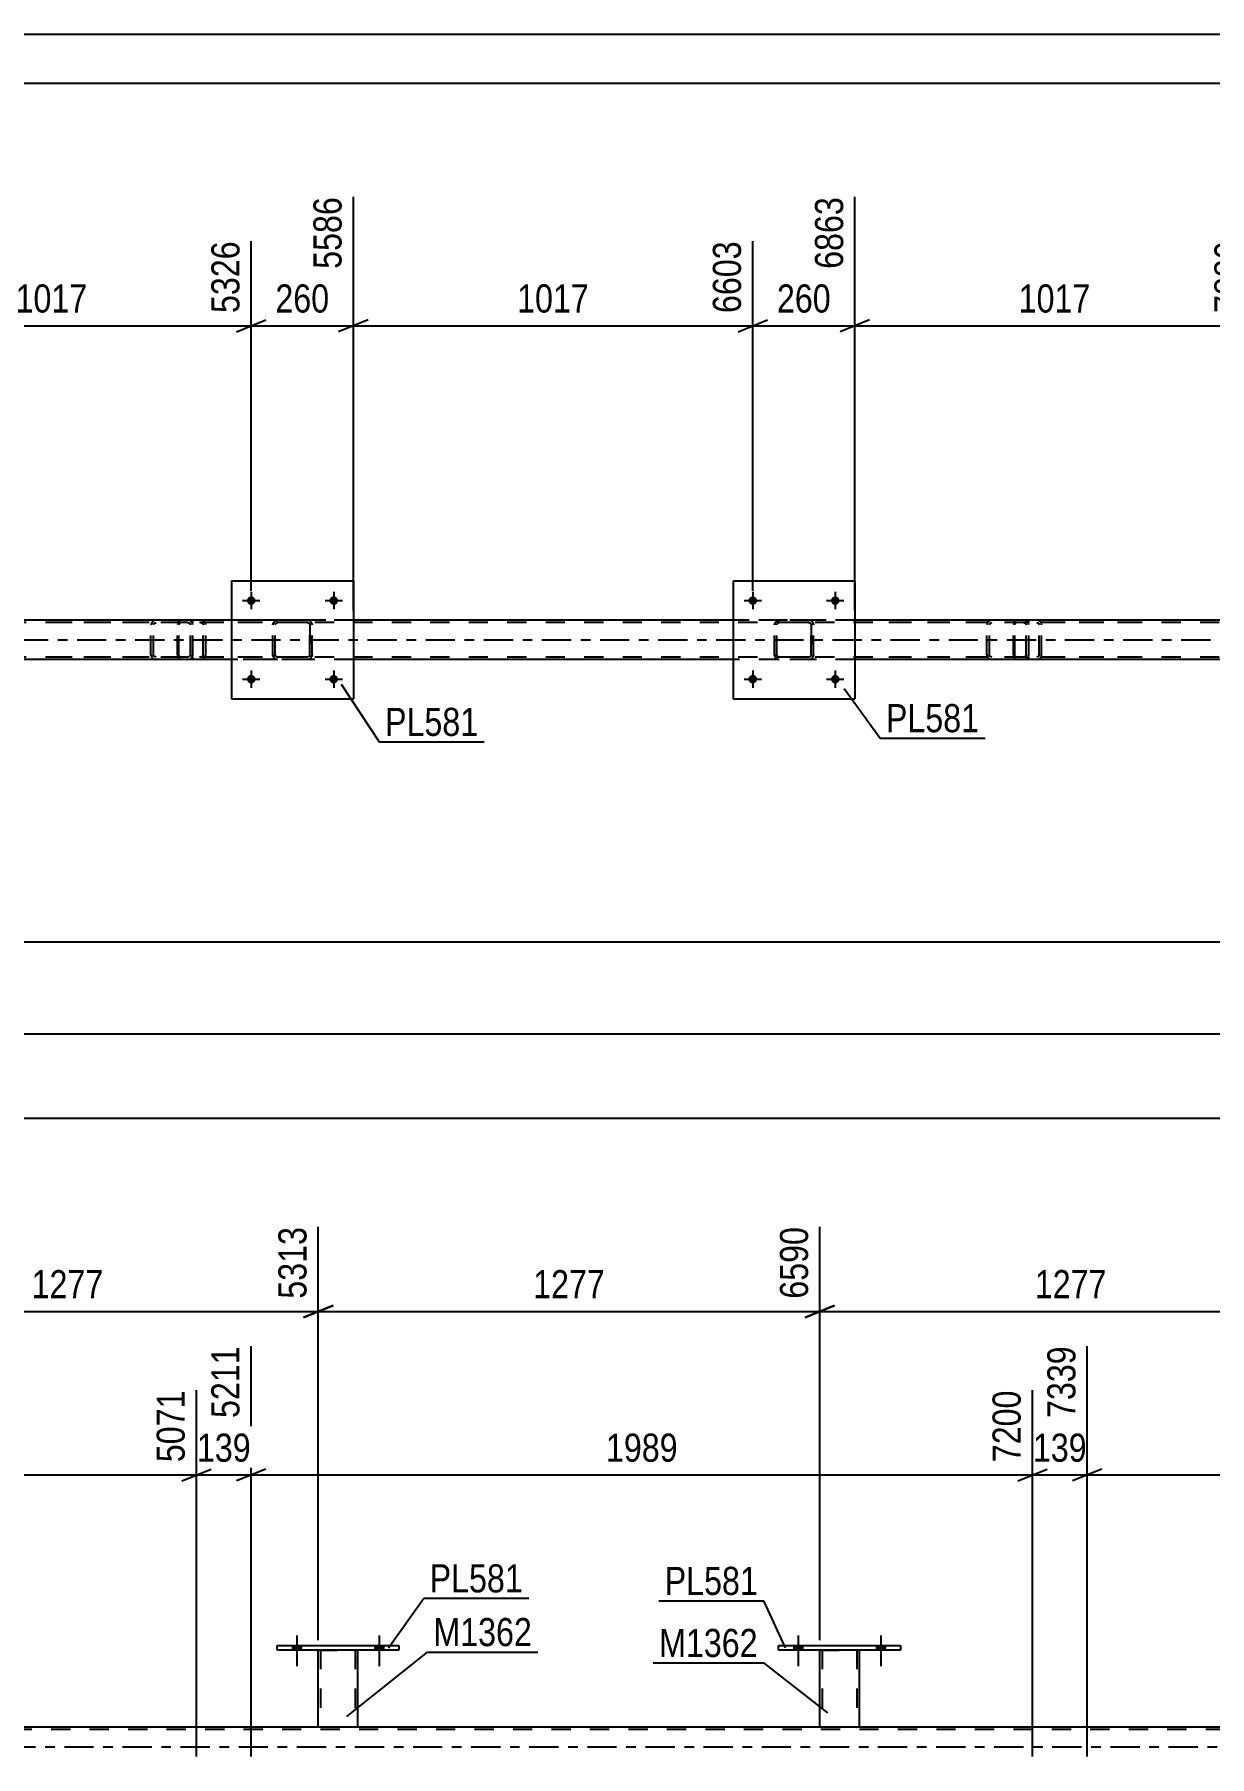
# Model space of a CAD drawing. Header units: millimetres. Extents: x 0 to 841, y 0 to 594.
# Drawn here: x 277 to 396.7, y 418.6 to 594 of the extents above; entities that cross this region are included whole.
import ezdxf

# ---------------------------------------------------------------- set-up
doc = ezdxf.new("R2010")
doc.units = ezdxf.units.MM
doc.linetypes.add('DXK_LINE_DOT2', pattern=[3.9198, 1.9599, -1.9599])
doc.linetypes.add('DXK_LINE_DOT3', pattern=[5.9187, 2.979, -0.9799, 0.9799, -0.9799])
doc.styles.add('Arial Narrow', font='ARIALN.TTF', dxfattribs={"height": 0.2})

# ---------------------------------------------------------------- blocks, each defined once
blk = doc.blocks.new('Unknown-404166541-1133 - 43006')
at = {"color": 5, "linetype": 'Continuous'}
for p, q in [((841, 594), (0, 594)), ((836, 589), (5, 589))]:
    blk.add_line(p, q, dxfattribs=at)
blk = doc.blocks.new('Part-404166541-6221 - 6217')
at = {"color": 7, "linetype": 'DXK_LINE_DOT2'}
for p, q in [((292.65, 534.34), (277.52, 534.34)), ((292.65, 534.1), (277.52, 534.1)), ((288.94, 534.03), (288.9, 533.86)), ((288.9, 530.82), (288.9, 533.86)), ((288.94, 534.05), (288.94, 534.03)), ((289.16, 533.86), (289.18, 533.96)), ((289.16, 530.82), (289.16, 533.86)), ((289.18, 533.96), (289.23, 534.03)), ((289.42, 534.34), (289.22, 534.31)), ((289.23, 534.03), (289.32, 534.09)), ((289.32, 534.09), (289.42, 534.1)), ((292.85, 534.31), (292.65, 534.34)), ((292.65, 534.1), (292.75, 534.09)), ((292.75, 534.09), (292.83, 534.03)), ((292.83, 534.03), (292.89, 533.96)), ((292.89, 533.96), (292.91, 533.86)), ((292.91, 530.82), (292.91, 533.86)), ((293.13, 534.03), (293.12, 534.05)), ((293.16, 533.86), (293.13, 534.03)), ((293.16, 530.82), (293.16, 533.86)), ((292.65, 530.58), (277.52, 530.58)), ((292.65, 530.34), (277.52, 530.34)), ((288.9, 530.82), (288.94, 530.64)), ((289.18, 530.73), (289.16, 530.82)), ((289.23, 530.65), (289.18, 530.73)), ((289.22, 530.38), (289.42, 530.34)), ((289.32, 530.6), (289.23, 530.65)), ((289.42, 530.58), (289.32, 530.6)), ((292.75, 530.6), (292.65, 530.58)), ((292.65, 530.34), (292.85, 530.38)), ((292.83, 530.65), (292.75, 530.6)), ((292.89, 530.73), (292.83, 530.65)), ((292.91, 530.82), (292.89, 530.73)), ((293.12, 530.64), (293.16, 530.82))]:
    blk.add_line(p, q, dxfattribs=at)
for centre, start, end in [((289.4, 533.84), 110.7583, 155.68), ((292.67, 533.84), 24.32, 69.2417), ((289.4, 530.84), 204.32, 249.2417), ((292.67, 530.84), 290.7583, 335.68)]:
    blk.add_arc(centre, 0.496, start, end, dxfattribs=at)
blk = doc.blocks.new('Part-404166541-6222 - 6217')
at = {"color": 7, "linetype": 'DXK_LINE_DOT2'}
for p, q in [((377.78, 534.34), (362.65, 534.34)), ((377.78, 534.1), (362.65, 534.1)), ((374.07, 534.03), (374.04, 533.86)), ((374.04, 530.82), (374.04, 533.86)), ((374.08, 534.05), (374.07, 534.03)), ((374.29, 533.86), (374.31, 533.96)), ((374.29, 530.82), (374.29, 533.86)), ((374.31, 533.96), (374.37, 534.03)), ((374.55, 534.34), (374.35, 534.31)), ((374.37, 534.03), (374.45, 534.09)), ((374.45, 534.09), (374.55, 534.1)), ((377.98, 534.31), (377.78, 534.34)), ((377.78, 534.1), (377.88, 534.09)), ((377.88, 534.09), (377.97, 534.03)), ((377.97, 534.03), (378.02, 533.96)), ((378.02, 533.96), (378.04, 533.86)), ((378.04, 530.82), (378.04, 533.86)), ((378.26, 534.03), (378.26, 534.05)), ((378.3, 533.86), (378.26, 534.03)), ((378.3, 530.82), (378.3, 533.86)), ((377.78, 530.58), (362.65, 530.58)), ((377.78, 530.34), (362.65, 530.34)), ((374.04, 530.82), (374.08, 530.64)), ((374.31, 530.73), (374.29, 530.82)), ((374.37, 530.65), (374.31, 530.73)), ((374.35, 530.38), (374.55, 530.34)), ((374.45, 530.6), (374.37, 530.65)), ((374.55, 530.58), (374.45, 530.6)), ((377.88, 530.6), (377.78, 530.58)), ((377.78, 530.34), (377.98, 530.38)), ((377.97, 530.65), (377.88, 530.6)), ((378.02, 530.73), (377.97, 530.65)), ((378.04, 530.82), (378.02, 530.73)), ((378.26, 530.64), (378.3, 530.82))]:
    blk.add_line(p, q, dxfattribs=at)
for centre, start, end in [((374.53, 533.84), 110.7583, 155.68), ((377.8, 533.84), 24.32, 69.2417), ((374.53, 530.84), 204.32, 249.2417), ((377.8, 530.84), 290.7583, 335.68)]:
    blk.add_arc(centre, 0.496, start, end, dxfattribs=at)
blk = doc.blocks.new('Part-404166541-43492 - 6217')
at = {"color": 2, "linetype": 'Continuous'}
for p, q in [((297.11, 538.34), (297.11, 526.34)), ((297.11, 538.34), (309.51, 538.34)), ((309.51, 538.34), (309.51, 526.34)), ((297.11, 526.34), (309.51, 526.34))]:
    blk.add_line(p, q, dxfattribs=at)
blk = doc.blocks.new('Part-404166541-43491 - 6217')
at = {"color": 7, "linetype": 'DXK_LINE_DOT2'}
for p, q in [((301.31, 533.86), (301.34, 534.05)), ((301.34, 534.05), (301.31, 533.86)), ((301.31, 530.82), (301.31, 533.86)), ((301.31, 530.82), (301.31, 533.86)), ((301.55, 533.86), (301.57, 533.96)), ((301.55, 530.82), (301.55, 533.86)), ((301.55, 530.82), (301.55, 533.86)), ((301.57, 533.96), (301.62, 534.03)), ((301.6, 534.31), (301.79, 534.34)), ((301.79, 534.34), (301.6, 534.31)), ((301.62, 534.03), (301.7, 534.09)), ((301.7, 534.09), (301.79, 534.1)), ((304.83, 534.34), (301.79, 534.34)), ((304.83, 534.1), (301.79, 534.1)), ((304.83, 534.34), (305.01, 534.31)), ((305.01, 534.31), (304.83, 534.34)), ((304.83, 534.1), (304.92, 534.09)), ((304.92, 534.09), (305, 534.03)), ((305, 534.03), (305.05, 533.96)), ((305.05, 533.96), (305.07, 533.86)), ((305.07, 530.82), (305.07, 533.86)), ((305.07, 533.86), (305.07, 530.82)), ((305.27, 534.05), (305.31, 533.86)), ((305.31, 533.86), (305.27, 534.05)), ((305.31, 530.82), (305.31, 533.86)), ((305.31, 530.82), (305.31, 533.86)), ((301.34, 530.64), (301.31, 530.82)), ((301.31, 530.82), (301.34, 530.64)), ((301.57, 530.73), (301.55, 530.82)), ((301.62, 530.65), (301.57, 530.73)), ((301.79, 530.34), (301.6, 530.38)), ((301.6, 530.38), (301.79, 530.34)), ((301.7, 530.6), (301.62, 530.65)), ((301.79, 530.58), (301.7, 530.6)), ((304.83, 530.58), (301.79, 530.58)), ((304.83, 530.34), (301.79, 530.34)), ((304.92, 530.6), (304.83, 530.58)), ((305.01, 530.38), (304.83, 530.34)), ((304.83, 530.34), (305.01, 530.38)), ((305, 530.65), (304.92, 530.6)), ((305.05, 530.73), (305, 530.65)), ((305.07, 530.82), (305.05, 530.73)), ((305.31, 530.82), (305.27, 530.64)), ((305.27, 530.64), (305.31, 530.82))]:
    blk.add_line(p, q, dxfattribs=at)
at = {"color": 7, "linetype": 'DXK_LINE_DOT3'}
blk.add_line((303.31, 532.34), (303.31, 532.34), dxfattribs=at)
at = {"color": 7, "linetype": 'DXK_LINE_DOT2'}
for centre, start, end in [((301.79, 533.86), 112.5, 157.5), ((301.79, 533.86), 112.5, 157.5), ((304.83, 533.86), 22.5, 67.5), ((304.83, 533.86), 22.5, 67.5), ((301.79, 530.82), 202.5, 247.5), ((301.79, 530.82), 202.5, 247.5), ((304.83, 530.82), 292.5, 337.5), ((304.83, 530.82), 292.5, 337.5)]:
    blk.add_arc(centre, 0.48, start, end, dxfattribs=at)
blk = doc.blocks.new('Part-404166541-6229 - 6217')
at = {"color": 7, "linetype": 'DXK_LINE_DOT2'}
for p, q in [((291.63, 534.05), (291.61, 533.86)), ((291.61, 530.82), (291.61, 533.86)), ((291.69, 534.2), (291.63, 534.05)), ((291.78, 534.31), (291.69, 534.2)), ((291.75, 533.86), (291.76, 533.96)), ((291.75, 530.82), (291.75, 533.86)), ((291.76, 533.96), (291.79, 534.03)), ((291.89, 534.34), (291.78, 534.31)), ((291.79, 534.03), (291.83, 534.09)), ((291.83, 534.09), (291.89, 534.1)), ((304.17, 534.34), (291.89, 534.34)), ((304.17, 534.1), (291.89, 534.1)), ((293.16, 534.1), (293.16, 534.34)), ((294.17, 534.31), (293.98, 534.34)), ((293.98, 534.1), (294.07, 534.09)), ((294.07, 534.09), (294.15, 534.03)), ((294.15, 534.03), (294.21, 533.96)), ((294.21, 533.96), (294.23, 533.86)), ((294.23, 530.82), (294.23, 533.86)), ((294.44, 534.03), (294.44, 534.05)), ((294.48, 533.86), (294.44, 534.03)), ((294.48, 530.82), (294.48, 533.86)), ((291.61, 530.82), (291.63, 530.64)), ((291.63, 530.64), (291.69, 530.48)), ((291.69, 530.48), (291.78, 530.38)), ((291.76, 530.73), (291.75, 530.82)), ((291.79, 530.65), (291.76, 530.73)), ((291.78, 530.38), (291.89, 530.34)), ((291.83, 530.6), (291.79, 530.65)), ((291.89, 530.58), (291.83, 530.6)), ((304.17, 530.58), (291.89, 530.58)), ((304.17, 530.34), (291.89, 530.34)), ((293.16, 530.34), (293.16, 530.58)), ((294.07, 530.6), (293.98, 530.58)), ((293.98, 530.34), (294.17, 530.38)), ((294.15, 530.65), (294.07, 530.6)), ((294.21, 530.73), (294.15, 530.65)), ((294.23, 530.82), (294.21, 530.73)), ((294.44, 530.64), (294.48, 530.82))]:
    blk.add_line(p, q, dxfattribs=at)
for centre, start, end in [((293.99, 533.85), 23.8494, 68.8059), ((293.99, 530.84), 291.1941, 336.1506)]:
    blk.add_arc(centre, 0.492, start, end, dxfattribs=at)
blk = doc.blocks.new('Part-404166541-6230 - 6217')
at = {"color": 7, "linetype": 'DXK_LINE_DOT2'}
for p, q in [((376.77, 534.05), (376.75, 533.86)), ((376.75, 530.82), (376.75, 533.86)), ((376.83, 534.2), (376.77, 534.05)), ((376.92, 534.31), (376.83, 534.2)), ((376.88, 533.86), (376.89, 533.96)), ((376.88, 530.82), (376.88, 533.86)), ((376.89, 533.96), (376.92, 534.03)), ((377.02, 534.34), (376.92, 534.31)), ((376.92, 534.03), (376.97, 534.09)), ((376.97, 534.09), (377.02, 534.1)), ((389.3, 534.34), (377.02, 534.34)), ((389.3, 534.1), (377.02, 534.1)), ((378.3, 534.1), (378.3, 534.34)), ((379.3, 534.31), (379.11, 534.34)), ((379.11, 534.1), (379.21, 534.09)), ((379.21, 534.09), (379.29, 534.03)), ((379.29, 534.03), (379.34, 533.96)), ((379.34, 533.96), (379.36, 533.86)), ((379.36, 530.82), (379.36, 533.86)), ((379.58, 534.03), (379.58, 534.05)), ((379.61, 533.86), (379.58, 534.03)), ((379.61, 530.82), (379.61, 533.86)), ((376.75, 530.82), (376.77, 530.64)), ((376.77, 530.64), (376.83, 530.48)), ((376.83, 530.48), (376.92, 530.38)), ((376.89, 530.73), (376.88, 530.82)), ((376.92, 530.65), (376.89, 530.73)), ((376.97, 530.6), (376.92, 530.65)), ((376.92, 530.38), (377.02, 530.34)), ((377.02, 530.58), (376.97, 530.6)), ((389.3, 530.58), (377.02, 530.58)), ((389.3, 530.34), (377.02, 530.34)), ((378.3, 530.34), (378.3, 530.58)), ((379.21, 530.6), (379.11, 530.58)), ((379.11, 530.34), (379.3, 530.38)), ((379.29, 530.65), (379.21, 530.6)), ((379.34, 530.73), (379.29, 530.65)), ((379.36, 530.82), (379.34, 530.73)), ((379.58, 530.64), (379.61, 530.82))]:
    blk.add_line(p, q, dxfattribs=at)
for centre, start, end in [((379.13, 533.85), 23.8494, 68.8059), ((379.13, 530.84), 291.1941, 336.1506)]:
    blk.add_arc(centre, 0.492, start, end, dxfattribs=at)
blk = doc.blocks.new('Part-404166541-6336 - 6217')
at = {"color": 7, "linetype": 'DXK_LINE_DOT2'}
for p, q in [((785.76, 534.1), (86.05, 534.1)), ((769.23, 534.34), (114.2, 534.34)), ((309.51, 534.34), (297.11, 534.34)), ((360.59, 534.34), (348.19, 534.34)), ((785.76, 530.58), (86.05, 530.58)), ((309.51, 530.34), (297.11, 530.34)), ((360.59, 530.34), (348.19, 530.34))]:
    blk.add_line(p, q, dxfattribs=at)
at = {"color": 2, "linetype": 'Continuous'}
for p, q in [((297.11, 534.34), (258.43, 534.34)), ((348.19, 534.34), (309.51, 534.34)), ((399.27, 534.34), (360.59, 534.34)), ((297.11, 530.34), (258.43, 530.34)), ((348.19, 530.34), (309.51, 530.34)), ((399.27, 530.34), (360.59, 530.34))]:
    blk.add_line(p, q, dxfattribs=at)
at = {"color": 7, "linetype": 'DXK_LINE_DOT3'}
blk.add_line((86.05, 532.34), (785.76, 532.34), dxfattribs=at)
blk = doc.blocks.new('Part-404166541-43493 - 6217')
at = {"color": 7, "linetype": 'DXK_LINE_DOT2'}
for p, q in [((352.39, 533.86), (352.42, 534.05)), ((352.42, 534.05), (352.39, 533.86)), ((352.39, 530.82), (352.39, 533.86)), ((352.39, 530.82), (352.39, 533.86)), ((352.63, 533.86), (352.65, 533.96)), ((352.63, 530.82), (352.63, 533.86)), ((352.63, 530.82), (352.63, 533.86)), ((352.65, 533.96), (352.7, 534.03)), ((352.68, 534.31), (352.87, 534.34)), ((352.87, 534.34), (352.68, 534.31)), ((352.7, 534.03), (352.78, 534.09)), ((352.78, 534.09), (352.87, 534.1)), ((355.91, 534.34), (352.87, 534.34)), ((355.91, 534.1), (352.87, 534.1)), ((355.91, 534.34), (356.09, 534.31)), ((356.09, 534.31), (355.91, 534.34)), ((355.91, 534.1), (356, 534.09)), ((356, 534.09), (356.08, 534.03)), ((356.08, 534.03), (356.13, 533.96)), ((356.13, 533.96), (356.15, 533.86)), ((356.15, 530.82), (356.15, 533.86)), ((356.15, 533.86), (356.15, 530.82)), ((356.35, 534.05), (356.39, 533.86)), ((356.39, 533.86), (356.35, 534.05)), ((356.39, 530.82), (356.39, 533.86)), ((356.39, 530.82), (356.39, 533.86)), ((352.42, 530.64), (352.39, 530.82)), ((352.39, 530.82), (352.42, 530.64)), ((352.65, 530.73), (352.63, 530.82)), ((352.7, 530.65), (352.65, 530.73)), ((352.87, 530.34), (352.68, 530.38)), ((352.68, 530.38), (352.87, 530.34)), ((352.78, 530.6), (352.7, 530.65)), ((352.87, 530.58), (352.78, 530.6)), ((355.91, 530.58), (352.87, 530.58)), ((355.91, 530.34), (352.87, 530.34)), ((356, 530.6), (355.91, 530.58)), ((356.09, 530.38), (355.91, 530.34)), ((355.91, 530.34), (356.09, 530.38)), ((356.08, 530.65), (356, 530.6)), ((356.13, 530.73), (356.08, 530.65)), ((356.15, 530.82), (356.13, 530.73)), ((356.39, 530.82), (356.35, 530.64)), ((356.35, 530.64), (356.39, 530.82))]:
    blk.add_line(p, q, dxfattribs=at)
at = {"color": 7, "linetype": 'DXK_LINE_DOT3'}
blk.add_line((354.39, 532.34), (354.39, 532.34), dxfattribs=at)
at = {"color": 7, "linetype": 'DXK_LINE_DOT2'}
for centre, start, end in [((352.87, 533.86), 112.5, 157.5), ((352.87, 533.86), 112.5, 157.5), ((355.91, 533.86), 22.5, 67.5), ((355.91, 533.86), 22.5, 67.5), ((352.87, 530.82), 202.5, 247.5), ((352.87, 530.82), 202.5, 247.5), ((355.91, 530.82), 292.5, 337.5), ((355.91, 530.82), 292.5, 337.5)]:
    blk.add_arc(centre, 0.48, start, end, dxfattribs=at)
blk = doc.blocks.new('Part-404166541-43494 - 6217')
at = {"color": 2, "linetype": 'Continuous'}
for p, q in [((348.19, 538.34), (348.19, 526.34)), ((348.19, 538.34), (360.59, 538.34)), ((360.59, 538.34), (360.59, 526.34)), ((348.19, 526.34), (360.59, 526.34))]:
    blk.add_line(p, q, dxfattribs=at)
blk = doc.blocks.new('Bolt-404166541-43519 - 6217')
at = {"linetype": 'Continuous'}
for points in [[(299.55, 528.34, -1), (298.67, 528.34, -1)], [(307.95, 528.34, -1), (307.07, 528.34, -1)]]:
    blk.add_hatch(color=1, dxfattribs=at).paths.add_polyline_path(points)
at = {"color": 1, "linetype": 'Continuous'}
for p, q in [((298.23, 528.34), (299.99, 528.34)), ((299.11, 529.22), (299.11, 527.46)), ((306.63, 528.34), (308.39, 528.34)), ((307.51, 529.22), (307.51, 527.46))]:
    blk.add_line(p, q, dxfattribs=at)
blk = doc.blocks.new('Bolt-404166541-43520 - 6217')
at = {"linetype": 'Continuous'}
for points in [[(299.55, 536.34, -1), (298.67, 536.34, -1)], [(307.95, 536.34, -1), (307.07, 536.34, -1)]]:
    blk.add_hatch(color=1, dxfattribs=at).paths.add_polyline_path(points)
at = {"color": 1, "linetype": 'Continuous'}
for p, q in [((299.11, 537.22), (299.11, 535.46)), ((307.51, 537.22), (307.51, 535.46)), ((298.23, 536.34), (299.99, 536.34)), ((306.63, 536.34), (308.39, 536.34))]:
    blk.add_line(p, q, dxfattribs=at)
blk = doc.blocks.new('Bolt-404166541-43521 - 6217')
at = {"linetype": 'Continuous'}
for points in [[(350.63, 528.34, -1), (349.75, 528.34, -1)], [(359.03, 528.34, -1), (358.15, 528.34, -1)]]:
    blk.add_hatch(color=1, dxfattribs=at).paths.add_polyline_path(points)
at = {"color": 1, "linetype": 'Continuous'}
for p, q in [((349.31, 528.34), (351.07, 528.34)), ((350.19, 529.22), (350.19, 527.46)), ((357.71, 528.34), (359.47, 528.34)), ((358.59, 529.22), (358.59, 527.46))]:
    blk.add_line(p, q, dxfattribs=at)
blk = doc.blocks.new('Bolt-404166541-43522 - 6217')
at = {"linetype": 'Continuous'}
for points in [[(350.63, 536.34, -1), (349.75, 536.34, -1)], [(359.03, 536.34, -1), (358.15, 536.34, -1)]]:
    blk.add_hatch(color=1, dxfattribs=at).paths.add_polyline_path(points)
at = {"color": 1, "linetype": 'Continuous'}
for p, q in [((350.19, 537.22), (350.19, 535.46)), ((358.59, 537.22), (358.59, 535.46)), ((349.31, 536.34), (351.07, 536.34)), ((357.71, 536.34), (359.47, 536.34))]:
    blk.add_line(p, q, dxfattribs=at)
blk = doc.blocks.new('Bolt-404166541-43866 - 4744')
at = {"linetype": 'Continuous'}
for points in [[(303.3, 429.46), (304.18, 429.46), (304.18, 429.94), (303.3, 429.94)], [(311.7, 429.46), (312.58, 429.46), (312.58, 429.94), (311.7, 429.94)]]:
    blk.add_hatch(color=1, dxfattribs=at).paths.add_polyline_path(points)
at = {"color": 1, "linetype": 'Continuous'}
for p, q in [((303.3, 429.94), (303.3, 429.46)), ((303.74, 430.94), (303.74, 427.82)), ((304.18, 429.94), (304.18, 429.46)), ((311.7, 429.94), (311.7, 429.46)), ((312.14, 430.94), (312.14, 427.82)), ((312.58, 429.94), (312.58, 429.46))]:
    blk.add_line(p, q, dxfattribs=at)
blk = doc.blocks.new('Part-404166541-4766 - 4744')
at = {"color": 7, "linetype": 'DXK_LINE_DOT2'}
for p, q in [((731.47, 421.38), (90.68, 421.38)), ((309.94, 421.62), (305.94, 421.62)), ((361.02, 421.62), (357.02, 421.62))]:
    blk.add_line(p, q, dxfattribs=at)
at = {"color": 2, "linetype": 'Continuous'}
for p, q in [((305.94, 421.62), (258.86, 421.62)), ((357.02, 421.62), (309.94, 421.62)), ((408.1, 421.62), (361.02, 421.62))]:
    blk.add_line(p, q, dxfattribs=at)
at = {"color": 7, "linetype": 'DXK_LINE_DOT3'}
blk.add_line((90.68, 419.62), (731.47, 419.62), dxfattribs=at)
blk = doc.blocks.new('Part-404166541-43838 - 4744')
at = {"color": 2, "linetype": 'Continuous'}
for p, q in [((301.74, 429.46), (301.74, 429.94)), ((301.74, 429.94), (314.14, 429.94)), ((314.14, 429.94), (314.14, 429.46)), ((314.14, 429.46), (301.74, 429.46))]:
    blk.add_line(p, q, dxfattribs=at)
blk = doc.blocks.new('Part-404166541-43837 - 4744')
at = {"color": 7, "linetype": 'DXK_LINE_DOT2'}
for p, q in [((305.94, 429.47), (309.94, 429.47)), ((305.94, 429.46), (305.94, 429.47)), ((305.94, 429.47), (305.94, 429.46)), ((306.18, 429.47), (306.18, 421.62)), ((309.7, 429.47), (309.7, 421.62)), ((309.94, 429.47), (309.94, 429.46)), ((309.94, 429.46), (309.94, 429.47)), ((309.68, 421.62), (309.7, 421.62))]:
    blk.add_line(p, q, dxfattribs=at)
at = {"color": 2, "linetype": 'Continuous'}
for p, q in [((305.94, 421.62), (305.94, 429.46)), ((309.94, 429.46), (309.94, 421.62)), ((309.9, 421.62), (305.94, 421.62)), ((309.94, 421.62), (309.9, 421.62))]:
    blk.add_line(p, q, dxfattribs=at)
blk = doc.blocks.new('Part-404166541-43839 - 4744')
at = {"color": 7, "linetype": 'DXK_LINE_DOT2'}
for p, q in [((357.02, 429.47), (361.02, 429.47)), ((357.02, 429.46), (357.02, 429.47)), ((357.02, 429.47), (357.02, 429.46)), ((357.26, 429.47), (357.26, 421.62)), ((360.78, 429.47), (360.78, 421.62)), ((361.02, 429.47), (361.02, 429.46)), ((361.02, 429.46), (361.02, 429.47)), ((360.76, 421.62), (360.78, 421.62))]:
    blk.add_line(p, q, dxfattribs=at)
at = {"color": 2, "linetype": 'Continuous'}
for p, q in [((357.02, 421.62), (357.02, 429.46)), ((361.02, 429.46), (361.02, 421.62)), ((360.98, 421.62), (357.02, 421.62)), ((361.02, 421.62), (360.98, 421.62))]:
    blk.add_line(p, q, dxfattribs=at)
blk = doc.blocks.new('Part-404166541-43840 - 4744')
at = {"color": 2, "linetype": 'Continuous'}
for p, q in [((352.82, 429.46), (352.82, 429.94)), ((352.82, 429.94), (365.22, 429.94)), ((365.22, 429.94), (365.22, 429.46)), ((365.22, 429.46), (352.82, 429.46))]:
    blk.add_line(p, q, dxfattribs=at)
blk = doc.blocks.new('Bolt-404166541-43865 - 4744')
at = {"linetype": 'Continuous'}
for points in [[(303.3, 429.46), (304.18, 429.46), (304.18, 429.94), (303.3, 429.94)], [(311.7, 429.46), (312.58, 429.46), (312.58, 429.94), (311.7, 429.94)]]:
    blk.add_hatch(color=1, dxfattribs=at).paths.add_polyline_path(points)
at = {"color": 1, "linetype": 'Continuous'}
for p, q in [((303.3, 429.94), (303.3, 429.46)), ((303.74, 430.94), (303.74, 427.82)), ((304.18, 429.94), (304.18, 429.46)), ((311.7, 429.94), (311.7, 429.46)), ((312.14, 430.94), (312.14, 427.82)), ((312.58, 429.94), (312.58, 429.46))]:
    blk.add_line(p, q, dxfattribs=at)
blk = doc.blocks.new('Bolt-404166541-43867 - 4744')
at = {"linetype": 'Continuous'}
for points in [[(354.38, 429.46), (355.26, 429.46), (355.26, 429.94), (354.38, 429.94)], [(362.78, 429.46), (363.66, 429.46), (363.66, 429.94), (362.78, 429.94)]]:
    blk.add_hatch(color=1, dxfattribs=at).paths.add_polyline_path(points)
at = {"color": 1, "linetype": 'Continuous'}
for p, q in [((354.38, 429.94), (354.38, 429.46)), ((354.82, 430.94), (354.82, 427.82)), ((355.26, 429.94), (355.26, 429.46)), ((362.78, 429.94), (362.78, 429.46)), ((363.22, 430.94), (363.22, 427.82)), ((363.66, 429.94), (363.66, 429.46))]:
    blk.add_line(p, q, dxfattribs=at)
blk = doc.blocks.new('Bolt-404166541-43868 - 4744')
at = {"linetype": 'Continuous'}
for points in [[(354.38, 429.46), (355.26, 429.46), (355.26, 429.94), (354.38, 429.94)], [(362.78, 429.46), (363.66, 429.46), (363.66, 429.94), (362.78, 429.94)]]:
    blk.add_hatch(color=1, dxfattribs=at).paths.add_polyline_path(points)
at = {"color": 1, "linetype": 'Continuous'}
for p, q in [((354.38, 429.94), (354.38, 429.46)), ((354.82, 430.94), (354.82, 427.82)), ((355.26, 429.94), (355.26, 429.46)), ((362.78, 429.94), (362.78, 429.46)), ((363.22, 430.94), (363.22, 427.82)), ((363.66, 429.94), (363.66, 429.46))]:
    blk.add_line(p, q, dxfattribs=at)
blk = doc.blocks.new('StraightDimension-404166541-46252 - 6217')
at = {"color": 7, "linetype": 'Continuous'}
for p, q in [((309.51, 535.34), (309.51, 577.45)), ((350.19, 537.34), (350.19, 572.95)), ((311.01, 564.93), (308.01, 563.73)), ((348.69, 563.73), (351.69, 564.93)), ((309.51, 564.33), (350.19, 564.33))]:
    blk.add_line(p, q, dxfattribs=at)
at = {"color": 0, "linetype": 'Continuous'}
blk.add_wipeout([(349.59, 573.55), (345.39, 573.55), (345.39, 565.03), (349.59, 565.03)], dxfattribs=at)
at = {"color": 0}
blk.add_wipeout([(334.1, 565.08), (334.1, 569.28), (325.59, 569.28), (325.59, 565.08)], dxfattribs=at)
at = {"color": 3, "linetype": 'Continuous', "style": 'Arial Narrow'}
blk.add_text('6603', height=2.863, rotation=90.0002, dxfattribs=at).set_placement((348.99, 565.63))
at = {"color": 3, "style": 'Arial Narrow'}
blk.add_text('1017', height=2.863, dxfattribs=at).set_placement((326.19, 565.68))
blk = doc.blocks.new('StraightDimension-404166541-46963 - 6217')
at = {"color": 7, "linetype": 'Continuous'}
blk.add_line((209.37, 501.59), (785.76, 501.59), dxfattribs=at)
blk = doc.blocks.new('StraightDimension-404166541-6484 - 6217')
at = {"color": 7, "linetype": 'Continuous'}
blk.add_line((86.05, 492.24), (785.76, 492.24), dxfattribs=at)
blk = doc.blocks.new('StraightDimension-404166541-6620 - 6217')
at = {"color": 7, "linetype": 'Continuous'}
blk.add_line((85.41, 483.63), (786.4, 483.63), dxfattribs=at)
blk = doc.blocks.new('StraightDimension-404166541-46250 - 6217')
at = {"color": 7, "linetype": 'Continuous'}
for p, q in [((360.59, 535.34), (360.59, 577.45)), ((401.27, 537.34), (401.27, 572.95)), ((362.09, 564.93), (359.09, 563.73)), ((399.77, 563.73), (402.77, 564.93)), ((360.59, 564.33), (401.27, 564.33))]:
    blk.add_line(p, q, dxfattribs=at)
at = {"color": 0, "linetype": 'Continuous'}
blk.add_wipeout([(400.67, 573.55), (396.47, 573.55), (396.47, 565.03), (400.67, 565.03)], dxfattribs=at)
at = {"color": 0}
blk.add_wipeout([(385.18, 565.08), (385.18, 569.28), (376.67, 569.28), (376.67, 565.08)], dxfattribs=at)
at = {"color": 3, "linetype": 'Continuous', "style": 'Arial Narrow'}
blk.add_text('7880', height=2.863, rotation=90.0002, dxfattribs=at).set_placement((400.07, 565.63))
at = {"color": 3, "style": 'Arial Narrow'}
blk.add_text('1017', height=2.863, dxfattribs=at).set_placement((377.27, 565.68))
blk = doc.blocks.new('StraightDimension-404166541-46251 - 6217')
at = {"color": 7, "linetype": 'Continuous'}
for p, q in [((360.59, 535.34), (360.59, 577.45)), ((350.19, 537.34), (350.19, 572.95)), ((348.69, 563.73), (351.69, 564.93)), ((362.09, 564.93), (359.09, 563.73)), ((350.19, 564.33), (360.59, 564.33))]:
    blk.add_line(p, q, dxfattribs=at)
at = {"color": 0}
blk.add_wipeout([(358.73, 565.08), (358.73, 569.28), (352.05, 569.28), (352.05, 565.08)], dxfattribs=at)
at = {"color": 3, "style": 'Arial Narrow'}
blk.add_text('260', height=2.863, dxfattribs=at).set_placement((352.65, 565.68))
at = {"color": 0, "linetype": 'Continuous'}
blk.add_wipeout([(359.99, 578.05), (355.79, 578.05), (355.79, 569.53), (359.99, 569.53)], dxfattribs=at)
at = {"color": 3, "linetype": 'Continuous', "style": 'Arial Narrow'}
blk.add_text('6863', height=2.863, rotation=90.0002, dxfattribs=at).set_placement((359.39, 570.13))
blk = doc.blocks.new('StraightDimension-404166541-46253 - 6217')
at = {"color": 7, "linetype": 'Continuous'}
for p, q in [((309.51, 535.34), (309.51, 577.45)), ((299.11, 537.34), (299.11, 572.95)), ((297.61, 563.73), (300.61, 564.93)), ((311.01, 564.93), (308.01, 563.73)), ((299.11, 564.33), (309.51, 564.33))]:
    blk.add_line(p, q, dxfattribs=at)
at = {"color": 0}
blk.add_wipeout([(307.65, 565.08), (307.65, 569.28), (300.97, 569.28), (300.97, 565.08)], dxfattribs=at)
at = {"color": 3, "style": 'Arial Narrow'}
blk.add_text('260', height=2.863, dxfattribs=at).set_placement((301.57, 565.68))
at = {"color": 0, "linetype": 'Continuous'}
blk.add_wipeout([(308.91, 578.05), (304.71, 578.05), (304.71, 569.53), (308.91, 569.53)], dxfattribs=at)
at = {"color": 3, "linetype": 'Continuous', "style": 'Arial Narrow'}
blk.add_text('5586', height=2.863, rotation=90.0002, dxfattribs=at).set_placement((308.31, 570.13))
blk = doc.blocks.new('StraightDimension-404166541-46254 - 6217')
at = {"color": 7, "linetype": 'Continuous'}
for p, q in [((258.43, 535.34), (258.43, 577.45)), ((299.11, 537.34), (299.11, 572.95)), ((259.93, 564.93), (256.93, 563.73)), ((297.61, 563.73), (300.61, 564.93)), ((258.43, 564.33), (299.11, 564.33))]:
    blk.add_line(p, q, dxfattribs=at)
at = {"color": 0, "linetype": 'Continuous'}
blk.add_wipeout([(298.51, 573.55), (294.31, 573.55), (294.31, 565.03), (298.51, 565.03)], dxfattribs=at)
at = {"color": 0}
blk.add_wipeout([(283.02, 565.08), (283.02, 569.28), (274.51, 569.28), (274.51, 565.08)], dxfattribs=at)
at = {"color": 3, "linetype": 'Continuous', "style": 'Arial Narrow'}
blk.add_text('5326', height=2.863, rotation=90.0002, dxfattribs=at).set_placement((297.91, 565.63))
at = {"color": 3, "style": 'Arial Narrow'}
blk.add_text('1017', height=2.863, dxfattribs=at).set_placement((275.11, 565.68))
blk = doc.blocks.new('StraightDimension-404166541-49308 - 4744')
at = {"color": 7, "linetype": 'Continuous'}
for p, q in [((384.25, 418.62), (384.25, 460.42)), ((378.67, 418.62), (378.67, 455.92)), ((377.17, 446.7), (380.17, 447.9)), ((378.67, 447.3), (384.25, 447.3)), ((385.75, 447.9), (382.75, 446.7))]:
    blk.add_line(p, q, dxfattribs=at)
at = {"color": 0}
blk.add_wipeout([(384.8, 448.05), (384.8, 452.25), (378.12, 452.25), (378.12, 448.05)], dxfattribs=at)
at = {"color": 3, "style": 'Arial Narrow'}
blk.add_text('139', height=2.863, dxfattribs=at).set_placement((378.72, 448.65))
at = {"color": 0, "linetype": 'Continuous'}
blk.add_wipeout([(383.65, 461.02), (379.45, 461.02), (379.45, 452.5), (383.65, 452.5)], dxfattribs=at)
at = {"color": 3, "linetype": 'Continuous', "style": 'Arial Narrow'}
blk.add_text('7339', height=2.863, rotation=90.0002, dxfattribs=at).set_placement((383.05, 453.1))
blk = doc.blocks.new('StraightDimension-404166541-49309 - 4744')
at = {"color": 7, "linetype": 'Continuous'}
for p, q in [((299.11, 418.62), (299.11, 460.42)), ((378.67, 418.62), (378.67, 455.92)), ((300.61, 447.9), (297.61, 446.7)), ((299.11, 447.3), (378.67, 447.3)), ((377.17, 446.7), (380.17, 447.9))]:
    blk.add_line(p, q, dxfattribs=at)
at = {"color": 0, "linetype": 'Continuous'}
blk.add_wipeout([(378.07, 456.52), (373.87, 456.52), (373.87, 448), (378.07, 448)], dxfattribs=at)
at = {"color": 0}
blk.add_wipeout([(343.15, 448.05), (343.15, 452.25), (334.64, 452.25), (334.64, 448.05)], dxfattribs=at)
at = {"color": 3, "linetype": 'Continuous', "style": 'Arial Narrow'}
blk.add_text('7200', height=2.863, rotation=90.0002, dxfattribs=at).set_placement((377.47, 448.6))
at = {"color": 3, "style": 'Arial Narrow'}
blk.add_text('1989', height=2.863, dxfattribs=at).set_placement((335.24, 448.65))
blk = doc.blocks.new('StraightDimension-404166541-47624 - 4744')
at = {"color": 7, "linetype": 'Continuous'}
for p, q in [((357.02, 430.46), (357.02, 472.56)), ((408.1, 430.47), (408.1, 472.56)), ((358.52, 464.55), (355.52, 463.35)), ((357.02, 463.95), (408.1, 463.95)), ((406.6, 463.35), (409.6, 464.55))]:
    blk.add_line(p, q, dxfattribs=at)
at = {"color": 0, "linetype": 'Continuous'}
blk.add_wipeout([(407.5, 473.16), (403.3, 473.16), (403.3, 464.65), (407.5, 464.65)], dxfattribs=at)
at = {"color": 0}
blk.add_wipeout([(386.82, 464.7), (386.82, 468.9), (378.31, 468.9), (378.31, 464.7)], dxfattribs=at)
at = {"color": 3, "linetype": 'Continuous', "style": 'Arial Narrow'}
blk.add_text('7867', height=2.863, rotation=90.0002, dxfattribs=at).set_placement((406.9, 465.25))
at = {"color": 3, "style": 'Arial Narrow'}
blk.add_text('1277', height=2.863, dxfattribs=at).set_placement((378.91, 465.3))
blk = doc.blocks.new('StraightDimension-404166541-47625 - 4744')
at = {"color": 7, "linetype": 'Continuous'}
for p, q in [((305.94, 430.47), (305.94, 472.56)), ((357.02, 430.46), (357.02, 472.56)), ((307.44, 464.55), (304.44, 463.35)), ((305.94, 463.95), (357.02, 463.95)), ((355.52, 463.35), (358.52, 464.55))]:
    blk.add_line(p, q, dxfattribs=at)
at = {"color": 0, "linetype": 'Continuous'}
blk.add_wipeout([(356.42, 473.16), (352.22, 473.16), (352.22, 464.65), (356.42, 464.65)], dxfattribs=at)
at = {"color": 0}
blk.add_wipeout([(335.74, 464.7), (335.74, 468.9), (327.22, 468.9), (327.22, 464.7)], dxfattribs=at)
at = {"color": 3, "linetype": 'Continuous', "style": 'Arial Narrow'}
blk.add_text('6590', height=2.863, rotation=90.0002, dxfattribs=at).set_placement((355.82, 465.25))
at = {"color": 3, "style": 'Arial Narrow'}
blk.add_text('1277', height=2.863, dxfattribs=at).set_placement((327.82, 465.3))
blk = doc.blocks.new('StraightDimension-404166541-47626 - 4744')
at = {"color": 7, "linetype": 'Continuous'}
for p, q in [((254.86, 430.47), (254.86, 472.56)), ((305.94, 430.47), (305.94, 472.56)), ((256.36, 464.55), (253.36, 463.35)), ((254.86, 463.95), (305.94, 463.95)), ((304.44, 463.35), (307.44, 464.55))]:
    blk.add_line(p, q, dxfattribs=at)
at = {"color": 0, "linetype": 'Continuous'}
blk.add_wipeout([(305.34, 473.16), (301.14, 473.16), (301.14, 464.65), (305.34, 464.65)], dxfattribs=at)
at = {"color": 0}
blk.add_wipeout([(284.66, 464.7), (284.66, 468.9), (276.14, 468.9), (276.14, 464.7)], dxfattribs=at)
at = {"color": 3, "linetype": 'Continuous', "style": 'Arial Narrow'}
blk.add_text('5313', height=2.863, rotation=90.0002, dxfattribs=at).set_placement((304.74, 465.25))
at = {"color": 3, "style": 'Arial Narrow'}
blk.add_text('1277', height=2.863, dxfattribs=at).set_placement((276.74, 465.3))
blk = doc.blocks.new('StraightDimension-404166541-49307 - 4744')
at = {"color": 7, "linetype": 'Continuous'}
for p, q in [((384.25, 418.62), (384.25, 460.42)), ((463.81, 418.62), (463.81, 455.92)), ((385.75, 447.9), (382.75, 446.7)), ((384.25, 447.3), (463.81, 447.3)), ((462.31, 446.7), (465.31, 447.9))]:
    blk.add_line(p, q, dxfattribs=at)
at = {"color": 0, "linetype": 'Continuous'}
blk.add_wipeout([(463.21, 456.52), (459.01, 456.52), (459.01, 448), (463.21, 448)], dxfattribs=at)
at = {"color": 0}
blk.add_wipeout([(428.28, 448.05), (428.28, 452.25), (419.77, 452.25), (419.77, 448.05)], dxfattribs=at)
at = {"color": 3, "linetype": 'Continuous', "style": 'Arial Narrow'}
blk.add_text('9328', height=2.863, rotation=90.0002, dxfattribs=at).set_placement((462.61, 448.6))
at = {"color": 3, "style": 'Arial Narrow'}
blk.add_text('1989', height=2.863, dxfattribs=at).set_placement((420.37, 448.65))
blk = doc.blocks.new('StraightDimension-404166541-49310 - 4744')
at = {"color": 7, "linetype": 'Continuous'}
for p, q in [((299.11, 418.62), (299.11, 460.42)), ((293.54, 418.62), (293.54, 455.92)), ((292.04, 446.7), (295.04, 447.9)), ((293.54, 447.3), (299.11, 447.3)), ((300.61, 447.9), (297.61, 446.7))]:
    blk.add_line(p, q, dxfattribs=at)
at = {"color": 0}
blk.add_wipeout([(299.67, 448.05), (299.67, 452.25), (292.98, 452.25), (292.98, 448.05)], dxfattribs=at)
at = {"color": 3, "style": 'Arial Narrow'}
blk.add_text('139', height=2.863, dxfattribs=at).set_placement((293.58, 448.65))
at = {"color": 0, "linetype": 'Continuous'}
blk.add_wipeout([(298.51, 461.02), (294.31, 461.02), (294.31, 452.5), (298.51, 452.5)], dxfattribs=at)
at = {"color": 3, "linetype": 'Continuous', "style": 'Arial Narrow'}
blk.add_text('5211', height=2.863, rotation=90.0002, dxfattribs=at).set_placement((297.91, 453.1))
blk = doc.blocks.new('StraightDimension-404166541-49311 - 4744')
at = {"color": 7, "linetype": 'Continuous'}
for p, q in [((213.98, 418.62), (213.98, 460.42)), ((293.54, 418.62), (293.54, 455.92)), ((215.48, 447.9), (212.48, 446.7)), ((213.98, 447.3), (293.54, 447.3)), ((292.04, 446.7), (295.04, 447.9))]:
    blk.add_line(p, q, dxfattribs=at)
at = {"color": 0, "linetype": 'Continuous'}
blk.add_wipeout([(292.94, 456.52), (288.74, 456.52), (288.74, 448), (292.94, 448)], dxfattribs=at)
at = {"color": 0}
blk.add_wipeout([(258.01, 448.05), (258.01, 452.25), (249.5, 452.25), (249.5, 448.05)], dxfattribs=at)
at = {"color": 3, "linetype": 'Continuous', "style": 'Arial Narrow'}
blk.add_text('5071', height=2.863, rotation=90.0002, dxfattribs=at).set_placement((292.34, 448.6))
at = {"color": 3, "style": 'Arial Narrow'}
blk.add_text('1989', height=2.863, dxfattribs=at).set_placement((250.1, 448.65))
blk = doc.blocks.new('Mark-404166541-47387 - 6217')
at = {"color": 0}
blk.add_wipeout([(373.25, 522.94), (373.25, 525.94), (363.75, 525.94), (363.75, 522.94)], dxfattribs=at)
blk.add_wipeout([(373.25, 522.94), (373.25, 525.94), (363.75, 525.94), (363.75, 522.94)], dxfattribs=at)
at = {"color": 30, "linetype": 'Continuous'}
for p, q in [((359.5, 527.4), (363.15, 522.34)), ((363.15, 522.34), (373.85, 522.34))]:
    blk.add_line(p, q, dxfattribs=at)
at = {"color": 3, "style": 'Arial Narrow'}
blk.add_text('PL581', height=2.863, dxfattribs=at).set_placement((363.75, 522.94))
blk = doc.blocks.new('Mark-404166541-47384 - 6217')
at = {"color": 0}
blk.add_wipeout([(322.25, 522.56), (322.25, 525.56), (312.74, 525.56), (312.74, 522.56)], dxfattribs=at)
blk.add_wipeout([(322.25, 522.56), (322.25, 525.56), (312.74, 525.56), (312.74, 522.56)], dxfattribs=at)
at = {"color": 30, "linetype": 'Continuous'}
for p, q in [((308.27, 527.82), (312.14, 521.96)), ((312.14, 521.96), (322.85, 521.96))]:
    blk.add_line(p, q, dxfattribs=at)
at = {"color": 3, "style": 'Arial Narrow'}
blk.add_text('PL581', height=2.863, dxfattribs=at).set_placement((312.74, 522.56))
blk = doc.blocks.new('Mark-404166541-50175 - 4744')
at = {"color": 0}
blk.add_wipeout([(327.71, 429.87), (327.71, 432.87), (317.66, 432.87), (317.66, 429.87)], dxfattribs=at)
blk.add_wipeout([(327.71, 429.87), (327.71, 432.87), (317.66, 432.87), (317.66, 429.87)], dxfattribs=at)
at = {"color": 30, "linetype": 'Continuous'}
for p, q in [((308.84, 422.69), (317.06, 429.27)), ((317.06, 429.27), (328.31, 429.27))]:
    blk.add_line(p, q, dxfattribs=at)
at = {"color": 3, "style": 'Arial Narrow'}
blk.add_text('M1362', height=2.863, dxfattribs=at).set_placement((317.66, 429.87))
blk = doc.blocks.new('Mark-404166541-50178 - 4744')
at = {"color": 0}
blk.add_wipeout([(326.79, 435.34), (326.79, 438.34), (317.28, 438.34), (317.28, 435.34)], dxfattribs=at)
blk.add_wipeout([(326.79, 435.34), (326.79, 438.34), (317.28, 438.34), (317.28, 435.34)], dxfattribs=at)
at = {"color": 30, "linetype": 'Continuous'}
for p, q in [((313.08, 429.7), (316.68, 434.74)), ((316.68, 434.74), (327.39, 434.74))]:
    blk.add_line(p, q, dxfattribs=at)
at = {"color": 3, "style": 'Arial Narrow'}
blk.add_text('PL581', height=2.863, dxfattribs=at).set_placement((317.28, 435.34))
blk = doc.blocks.new('Mark-404166541-50181 - 4744')
at = {"color": 0}
blk.add_wipeout([(350.71, 428.76), (350.71, 431.76), (340.65, 431.76), (340.65, 428.76)], dxfattribs=at)
blk.add_wipeout([(350.71, 428.76), (350.71, 431.76), (340.65, 431.76), (340.65, 428.76)], dxfattribs=at)
at = {"color": 30, "linetype": 'Continuous'}
for p in [(340.05, 428.16), (357.83, 423.08)]:
    blk.add_line(p, (351.31, 428.16), dxfattribs=at)
at = {"color": 3, "style": 'Arial Narrow'}
blk.add_text('M1362', height=2.863, dxfattribs=at).set_placement((340.65, 428.76))
blk = doc.blocks.new('Mark-404166541-50184 - 4744')
at = {"color": 0}
blk.add_wipeout([(350.72, 435.08), (350.72, 438.08), (341.22, 438.08), (341.22, 435.08)], dxfattribs=at)
blk.add_wipeout([(350.72, 435.08), (350.72, 438.08), (341.22, 438.08), (341.22, 435.08)], dxfattribs=at)
at = {"color": 30, "linetype": 'Continuous'}
for p in [(340.62, 434.48), (353.53, 429.7)]:
    blk.add_line(p, (351.32, 434.48), dxfattribs=at)
at = {"color": 3, "style": 'Arial Narrow'}
blk.add_text('PL581', height=2.863, dxfattribs=at).set_placement((341.22, 435.08))

msp = doc.modelspace()

# ---------------------------------------------------------------- block references
for name in ['Unknown-404166541-1133 - 43006', 'Part-404166541-43492 - 6217', 'Bolt-404166541-43520 - 6217', 'Part-404166541-43494 - 6217', 'Bolt-404166541-43522 - 6217', 'Part-404166541-6336 - 6217', 'Part-404166541-6221 - 6217', 'Part-404166541-6229 - 6217', 'Part-404166541-43491 - 6217', 'Part-404166541-43493 - 6217', 'Part-404166541-6222 - 6217', 'Part-404166541-6230 - 6217', 'Bolt-404166541-43519 - 6217', 'Bolt-404166541-43521 - 6217', 'Part-404166541-43838 - 4744', 'Bolt-404166541-43866 - 4744', 'Bolt-404166541-43865 - 4744', 'Part-404166541-43840 - 4744', 'Bolt-404166541-43867 - 4744', 'Bolt-404166541-43868 - 4744', 'Part-404166541-43837 - 4744', 'Part-404166541-43839 - 4744', 'Part-404166541-4766 - 4744']:
    msp.add_blockref(name, (0, 0))

# ---------------------------------------------------------------- next in the draw order: block references
for name in ['StraightDimension-404166541-46252 - 6217', 'StraightDimension-404166541-46250 - 6217', 'StraightDimension-404166541-46963 - 6217', 'StraightDimension-404166541-49308 - 4744']:
    msp.add_blockref(name, (0, 0))

# ---------------------------------------------------------------- next in the draw order: block references
for name in ['StraightDimension-404166541-46253 - 6217', 'StraightDimension-404166541-46251 - 6217', 'StraightDimension-404166541-6484 - 6217', 'StraightDimension-404166541-49309 - 4744']:
    msp.add_blockref(name, (0, 0))

# ---------------------------------------------------------------- next in the draw order: block references
for name in ['StraightDimension-404166541-46254 - 6217', 'StraightDimension-404166541-6620 - 6217', 'StraightDimension-404166541-47624 - 4744']:
    msp.add_blockref(name, (0, 0))

# ---------------------------------------------------------------- next in the draw order: block references
for name in ['Mark-404166541-47384 - 6217', 'Mark-404166541-47387 - 6217', 'StraightDimension-404166541-47625 - 4744', 'StraightDimension-404166541-49307 - 4744']:
    msp.add_blockref(name, (0, 0))

# ---------------------------------------------------------------- next in the draw order: block references
for name in ['StraightDimension-404166541-47626 - 4744', 'Mark-404166541-50175 - 4744', 'Mark-404166541-50181 - 4744']:
    msp.add_blockref(name, (0, 0))

# ---------------------------------------------------------------- next in the draw order: block references
for name in ['StraightDimension-404166541-49310 - 4744', 'Mark-404166541-50178 - 4744', 'Mark-404166541-50184 - 4744']:
    msp.add_blockref(name, (0, 0))

# ---------------------------------------------------------------- next in the draw order: block references
msp.add_blockref('StraightDimension-404166541-49311 - 4744', (0, 0))

doc.saveas('drawing.dxf')
